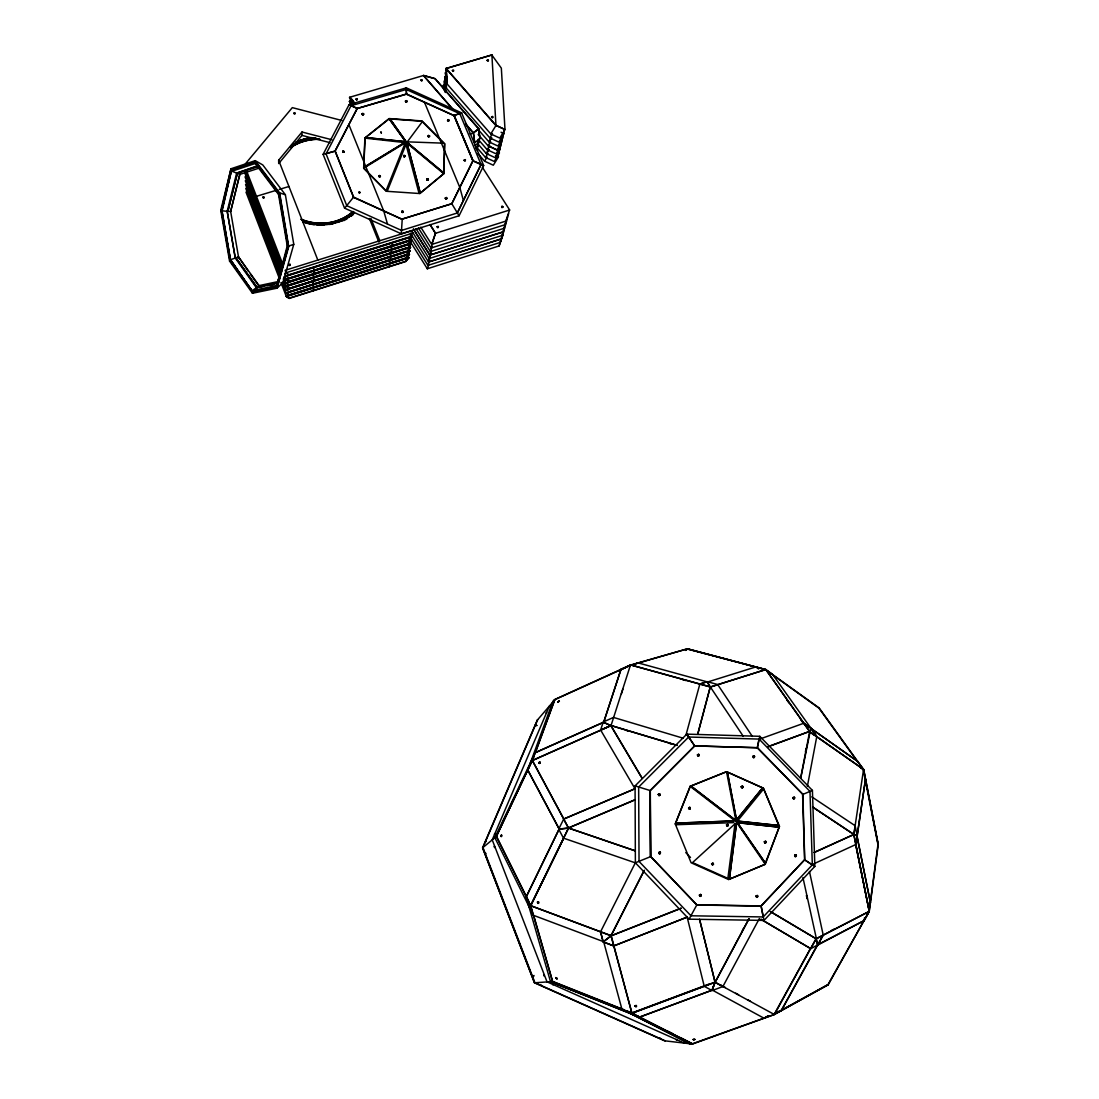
<?xml version="1.0" encoding="UTF-8"?>
<svg xmlns="http://www.w3.org/2000/svg" width="1099" height="1099" viewBox="0 0 1099 1099"><rect width="100%" height="100%" fill="white"/><g stroke="black" fill="none" stroke-linecap="round" stroke-linejoin="round"><path stroke-width="1.5" d="M713.485 864.171L712.894 863.072M301.991 132.017L278.638 160.22L278.706 163.531L301.964 135.411L301.991 132.017L331.871 139.752M438.116 227.15L438.103 226.71M492.215 117.442L492.682 117.263M230.982 168.765L221.325 210.651L229.979 260.477L252.77 292.073L230.543 259.721L222.094 211.063L231.532 170.194L255.531 162.295L255.256 160.646L230.982 168.765L220.748 210.335L229.554 261.054L252.454 293.268L277.044 288.172L282.869 282.759L293.776 244.335L285.383 194.757L262.798 164.946L255.256 160.646L279.627 192.888L288.735 246.643L277.044 288.172L288.103 246.3L279.146 193.548L279.627 192.888L285.383 194.757M255.531 162.295L255.202 163.504L278.514 194.413L287.237 245.846L276.467 286.688L288.405 246.258L276.921 287.045L252.482 292.114L252.454 293.268L254.968 291.372M483.67 165.537L461.594 112.854L406.342 87.851L349.125 104.597L323.106 154.341L344.55 208.137L401.3 233.799L459.08 215.775L483.67 165.537L472.9 160.66L451.716 203.919L473.023 160.729L454.066 115.395L461.594 112.854M465.22 159.589C464.437 163.188 464.795 157.294 465.165 161.045M313.215 290.837L313.284 288.089M313.297 287.526L313.366 284.751M313.38 284.188L313.449 281.385M313.462 280.808L313.531 277.978M313.558 277.401L313.627 274.544M313.641 273.953L313.71 271.068M313.723 270.478L313.806 267.579M452.788 70.583L452.98 70.872M443.845 173.697L444.655 143.681L422.03 120.945L389.115 118.555L364.882 138.007L363.659 168.174L386.45 191.281L419.791 193.534L443.845 173.697L444.6 143.626M445.356 198.356C447.678 195.54 446.345 201.268 445.438 197.889M448.474 120.437L448.365 120.079M428.335 179.673L427.882 178.766M403.278 211.942C400.654 214.017 402.591 208.906 403.209 212.176M402.866 211.86L402.674 211.75M403.292 211.709L402.756 212.56M464.08 160.317L465.523 159.932M326.115 153.833L351.021 105.724L357.299 108.471L406.465 93.951L454.038 115.546L461.649 112.922M447.581 120.808C449.931 117.854 447.142 123.074 448.158 119.585M362.45 113.953L363.219 114.104L362.546 114.378M364.882 138.076L389.238 118.816L406.108 142.238M736.289 821.818L690.131 786.334L675.253 823.975L691.12 862.77L728.582 879.53L765.247 864.254L737.182 823.247M406.369 102.097C408.581 100.641 404.157 100.05 405.765 101.987M351.021 105.724L406.259 89.472L459.808 113.692L481.046 164.438L457.363 212.959L401.533 230.433L346.789 205.692L326.005 153.709L335.154 151.167M289.284 264.818L290.054 264.941M359.428 191.762C360.403 194.028 360.719 191.46 359.002 192.888M362.574 114.873C360.472 113.211 364.992 112.977 363.192 114.846M344.069 152.074C341.528 149.162 343.932 154.657 343.726 151.126M263.98 197.559L263.444 197.188M343.204 151.621L343.341 151.47M350.924 105.422L349.468 101.273L352.779 105.119M353.425 103.842C347.998 97.083 347.737 93.333 355.279 103.704M401.3 233.799L402.234 219.072L451.771 203.686L459.08 215.775M689.073 919.176L696.862 904.82L650.69 856.602L650.196 790.469L650.512 856.616L650.32 790.579L694.692 745.974L686.765 734.173L635.071 785.881L635.373 862.797L689.073 919.176L764.011 920.413L814.854 866.383L812.422 790.415L759.766 736.316L686.875 734.132M802.916 794.44L757.238 747.856L759.011 739.077L688.675 737.017L638.656 787.049L639.041 861.437L690.969 915.783L763.201 916.951L761.085 905.919L804.729 859.734L802.861 794.33L757.499 747.677L694.595 745.891L650.113 790.524L635.071 785.881M422.016 121.247L389.087 118.857L406.245 142.568L443.68 173.683L419.791 193.534M356.557 99.611L356.914 98.951L356.887 99.707M406.177 142.307L363.714 168.174L365.074 138.144L405.957 142.719M359.469 192.792L359.414 192.188M807.38 786.293L816.791 736.454L772.611 674.415L765.811 669.538L710.242 686.999L630.579 664.909L621.031 669.222L603.708 722.222L621.004 669.25L625.386 667.972M527.657 769.959L559.212 829.031L527.808 770.028L552.756 701.739L554.707 699.692L630.634 665.266L687.466 648.808L765.811 669.538L809.675 731.412L800.608 778.271M381.312 133.006L381.174 132.43M464.726 160.166L464.63 160.083M707.22 681.641L699.843 684.073L707.22 681.641L717.688 684.54L752.375 736.454M446.414 198.397L446.194 198.631M710.215 687.15L707.22 681.929M802.943 877.565L817.725 944.687L864.144 920.591L869.268 911.387L878.252 844.636L863.677 769.52L809.565 731.522L765.824 669.552L710.339 687.067L707.385 681.929L637.846 662.821L635.071 664.057M379.389 176.403L379.869 176.458M405.929 101.41L406.081 101.039M552.756 701.739L554.652 699.555L630.592 665.032L687.466 648.808L765.756 669.676L819.167 707.962L863.553 769.575L853.813 834.443L869.268 911.359L815.994 938.766L774.397 1014.528L692.507 1044.036L689.554 1043.734L621.91 1009.129L689.609 1043.597M257.812 165.001L255.202 163.504L231.93 171.224L236.711 173.093L256.136 166.265M287.237 245.846L288.405 246.258L279.448 193.52L255.545 161.841L231.394 169.823L221.531 210.761L227.191 211.31L236.766 172.625L237.357 173.354L227.878 211.338L230.639 211.475L239.953 174.356L260.216 167.762M357.23 108.526L406.438 94.212L406.232 87.838L406.52 93.868M404.748 156.14L404.116 155.989M389.142 266.81L389.499 263.994M389.568 263.417L389.939 260.587M390.008 259.996L390.379 257.125M390.447 256.548L390.818 253.649M390.901 253.058L391.271 250.132M391.34 249.542L391.725 246.588M391.793 245.984L392.178 243.003M537.26 720.175L482.571 847.81L534.485 982.808L552.371 981.544L631.911 1013.278L715.092 982.314L699.527 919.217L715.064 982.272L722.881 986.559L759.354 918.558M403.951 156.635C407.289 156.456 402.069 154.19 404.144 156.814M421.453 80.296L421.508 80.529M828.22 984.759L869.13 911.318L877.95 844.636L865.572 781.334M479.961 138.598L478.614 128.789L435.067 78.73L423.568 75.474L435.108 78.647L478.669 128.707L479.961 138.598L474.631 142.691L473.381 132.787L474.727 142.678M531.38 762.033L531.353 761.799M687.191 917.294L704.253 986.311L712.083 990.584L722.881 986.559M809.468 871.507L823.233 935.18L817.821 945.03L864.157 920.564L864.556 917.706M379.182 176.857C377.548 174.81 381.971 175.538 379.801 176.953M855.819 844.444L865.517 778.93L855.984 844.444L813.054 864.157M428.651 135.795L428.72 136.496M427.456 179.247L427.25 179.687M443.378 85.241L443.708 89.953M444.051 81.079L444.82 92M445.411 72.685L446.537 88.346L489.852 137.925L498.822 142.073L504.043 133.611L503.85 130.177M406.438 94.212L453.997 115.629L472.858 160.894L481.046 164.52L457.211 213.055M358.782 192.435L359.332 191.721M362.052 113.843L362.89 114.859L363.618 113.966M805.43 751.798L806.075 748.46M800.704 778.353L810.787 728.362L858.031 761.689M494.646 834.21L494.907 833.605M694.486 745.933L757.403 747.773L759.766 736.316M428.363 179.522C426.453 181.953 426.632 176.87 428.349 179.467M428.225 136.647L428.665 135.369M488.19 60.651L488.093 60.28M446.798 71.298L446.07 68.605L491.885 54.95L446.098 68.399L447.238 84.128L490.758 133.913L499.77 138.089L505.032 129.545L496.061 125.341L490.8 133.899M380.378 176.431C379.169 173.669 378.386 178.12 380.295 176.637M528.839 906.345L530.583 905.631L611.181 935.853L681.16 908.296M231.697 169.796L221.833 210.733L230.419 260.243L252.784 291.647M237.411 172.873L227.878 211.338M230.639 211.475L239.774 173.972M501.982 206.53L502.49 206.832M697.714 733.981L710.27 686.848L743.309 736.371M697.838 733.995L710.311 686.848L630.51 664.922L611.017 725.601L532.383 760.563L530.625 762.404M713.498 864.171L712.88 864.954M410.257 241.601L427.305 268.774L499.097 245.956L502.793 235.145M503.727 231.697L500.018 242.508L427.854 265.395L429.489 260.738M504.702 228.111L500.965 239.032L428.555 262.015L430.052 257.303M505.65 224.594L501.913 235.516L429.146 258.553L411.85 231.037M507.614 217.3L503.823 228.4L430.396 251.575L416.026 228.716M420.78 227.177L431.687 244.459L505.787 221.133L509.62 209.936L482.365 167.268M685.9 735.313L699.843 684.073M276.467 286.688L287.869 246.176L278.967 193.781L255.229 162.322M552.083 706.245L551.423 707.261M535.46 725.381L535.996 724.2L535.268 725.807L535.804 724.626L535.488 725.367L535.79 724.681L536.738 725.656L535.763 724.749M621.361 693.964L622.899 689.183M464.163 159.918L464.231 160.674M677.176 745.328L610.879 725.491L600.603 730.011L603.255 721.961L613.503 717.427L683.18 738.212M428.349 179.577L427.209 180.181L427.071 178.807M401.726 211.42L401.946 212.341M445.37 198.095L446.304 197.518L446.908 198.589M486.253 840.886L485.593 841.889L486.046 840.859M432.663 243.264L431.083 248.058M432.017 246.822L430.437 251.602M429.709 255.064L431.371 250.352L429.805 255.105L413.375 228.908L429.778 255.078L502.861 231.971L506.666 221.023M500.965 239.032L428.528 261.988L430.107 257.303M428.871 264.145L427.332 268.802M448.694 121.014L448.996 120.093M418.389 227.946L431.042 248.031L504.798 224.787L508.645 213.714M499.097 245.956L502.82 235.227M551.396 707.179L551.89 706.094L551.835 706.836M714.954 982.08L712.07 990.199L639.563 1017.179L550.503 981.682L526.16 896.88L559.075 829.196L568.54 828.151M768.27 1015.998L764.121 1018.278L712.221 990.048L715.119 982.08L712.07 990.199L639.618 1017.028L629.521 1013.182M681.092 908.172L611.113 935.744L603.433 941.623L533.331 915.261L494.811 837.589L496.253 836.284L532.15 760.494L535.007 752.705L603.502 722.222L611.017 725.601L532.218 760.494L530.515 762.253M550.64 981.627L631.966 1013.113L692.507 1044.036L664.538 1040.794L534.485 982.808L482.612 847.782L496.514 836.366L534.224 755.865M535.405 752.664L554.789 699.802L537.219 720.23M650.773 856.574L696.862 904.999L761.085 906.084L804.55 859.775L814.812 866.507M535.886 724.928L536.82 725.45L535.68 724.955M764.931 864.185L779.507 826.475M779.177 826.489L763.407 788.217L726.576 771.704L690.131 786.334L726.576 771.704L763.407 788.217L779.452 826.269L765.302 864.267L728.664 879.488M546.533 712.784C545.887 713.457 546.574 711.561 546.382 713.1M676.86 1039.709C674.017 1039.091 679.319 1040.932 676.682 1039.846M676.97 1040.052L676.531 1039.572M685.144 1040.437L684.457 1040.437L685.199 1040.698M498.987 830.185L499.358 829.223L498.877 830.267M660.156 1038.363L659.936 1038.308M772.556 674.374L769.259 673.495M630.716 1012.632L631.321 1013.154M630.922 1012.77L630.125 1012.742L631.005 1013.044M765.646 669.758L818.947 708.154L858.374 762.83M631.911 1013.278L692.507 1044.036M690.282 786.472L675.253 823.975M386.285 190.127L404.83 143.928M387.439 190.663L405.984 144.422L418.87 192.723M558.759 984.319L559.597 984.704L558.292 984.154M558.759 984.374L559.13 984.237M552.509 981.476L530.68 905.645L496.267 836.339L532.301 760.549L554.707 699.692M687.452 648.959L685.707 650.429L687.397 648.822M553.154 984.841L552.605 984.608M541.34 985.116L541.78 985.583M494.399 834.155L494.866 833.646M537.672 719.694L482.942 847.508L534.952 982.767L665.266 1040.863M549.376 706.08L492.228 839.883L547.014 981.819L683.866 1042.841M335.03 151.222L357.312 108.306L335.044 151.071L353.562 197.408L402.261 219.36L353.631 197.133L335.168 151.016L323.106 154.341M402.234 219.072L451.881 203.768M403.773 155.467L403.937 156.731M494.948 837.534L535.158 752.774L603.585 722.331L610.893 725.725M635.208 862.811L563.485 838.139L558.677 829.141L563.691 819.112L634.879 788.794L563.595 819.057L568.362 828.028L635.043 850.708M533.331 915.261L530.542 905.713L568.54 827.973L635.016 850.846M715.119 982.08L631.939 1013.223L611.154 935.647L530.597 905.686L568.581 828.069L532.301 760.453M563.512 838.716L530.858 905.576L528.88 906.441L526.311 896.811L559.075 829.196M643.506 871.617L610.989 935.661L631.884 1013.223L629.342 1013.072L550.585 981.778M611.03 935.785L644.357 870.229M405.421 101.135L406.342 100.613L406.74 101.932M344.069 151.978L342.847 152.349M742.361 930.565L743.982 927.542M748.914 918.778L715.106 982.259L774.397 1014.528L828.303 984.677M715.147 982.272L749.037 918.805M429.503 136.619L429.558 135.795M828.275 984.704L774.204 1014.35L810.155 949.041M761.016 919.341L810.732 948.684L816.172 938.862L869.254 911.428L855.585 844.485M823.096 935.139L781.307 1010.723L776.869 1012.371M812.752 807.174L853.813 834.443L869.282 911.318L828.042 984.512L775.674 1013.374M423.568 75.529L453.447 109.914M760.302 738.885L803.85 723.224L810.98 728.225L816.653 736.495M768.091 746.743L809.482 731.426M489.893 137.911L492.448 133.652M490.649 141.592L488.08 145.824L496.968 149.931L502.133 141.551L501.955 138.131M500.869 140.425L501.158 145.466L496.02 153.805L487.2 149.725L489.756 145.508M487.997 153.242L485.47 157.418L494.248 161.443L499.344 153.173L499.152 149.698M495.498 155.646L498.424 156.978L493.314 165.221L484.604 161.21L487.132 157.047M500.265 149.327L500.031 145.988L500.279 149.285L495.113 157.638L486.321 153.585L477.364 143.282M736.467 819.936L762.253 788.299L736.467 819.936L727.497 772.721L736.536 819.84M696.78 904.848L761.085 905.919L764.011 920.413M426.92 178.931L426.783 179.741M448.969 120.684L447.499 120.533M229.554 261.054L230.419 260.243L221.627 210.623L220.748 210.335M278.514 194.413L279.146 193.548M491.871 55.019L501.336 68.152L505.004 129.6L496.006 125.41L446.112 68.33L447.238 84.128M380.652 132.168C381.587 133.405 381.518 132.965 381.078 131.99M737.704 821.035L778.559 825.473L737.388 821.173L763.091 789.604M621.91 1009.129L603.639 941.651L611.195 935.757M344.619 208.219L353.507 197.188M247.206 174.301L245.063 176.884L280.767 269.131M245.434 163.792L292.307 107.633L341.844 120.478M412.716 233.112L409.419 237.013L289.037 274.736L286.07 272.744L285.136 270.313L411.74 230.735L412.716 233.112L286.07 272.744M289.064 278.226L408.759 240.324L412.029 236.45L286.001 275.945L289.064 278.226L408.883 240.626L412.152 236.738L410.957 233.785M288.982 281.371L408.224 243.896L411.479 240.049L286.042 279.421L289.092 281.674L408.347 244.198L411.603 240.351L410.408 237.398M283.817 277.017L286.207 283.157L289.119 285.081L407.811 247.728L411.053 243.909L409.872 240.983M407.289 251.231L410.394 247.151L286.125 286.276L289.147 288.474L407.289 251.231L410.518 247.454L409.336 244.528M289.174 291.826L406.657 254.418L409.858 250.654L286.18 289.641L289.174 291.826L406.767 254.707L409.982 250.943L408.801 248.044M289.092 294.848L406.149 257.853L409.336 254.13L286.221 292.993L289.216 295.136L406.259 258.141L409.446 254.418L408.279 251.52M289.119 298.131L405.641 261.274L408.814 257.564L286.262 296.304L289.243 298.433L405.751 261.562L408.924 257.853L407.756 254.968M603.186 941.967L600.549 931.801L603.186 941.967L613.737 945.937L686.985 917.198L613.737 945.937L603.269 941.87M600.549 931.801L635.222 863.058M498.397 156.978L498.19 153.572M405.655 100.737L406.163 102.111L406.905 100.984M363.508 114.502L362.395 114.694M294.491 113.142L294.848 113.417M428.225 179.893L426.893 179.838M428.294 135.52L428.39 136.784M629.191 666.571L629.754 666.53M765.838 669.689L687.438 649.097M813.425 734.681L809.675 731.412L768.009 746.633M857.907 761.744L863.677 769.52L878.238 844.582M494.811 837.589L496.253 836.408M445.548 197.751L446.661 197.751M349.042 104.666L357.244 108.375M475.565 148.571L478.271 146.51L477.653 141.661M475.098 145.645L479.109 142.568L478.697 139.312M494.248 846.381L494.674 847.604L494.44 846.312M485.524 853.085L486.019 853.635M465.591 124.05L473.339 132.965C484.879 123.157 475.263 133.213 470.07 133.954M277.484 283.171L256.424 287.622L252.509 290.576L276.069 285.644M277.992 281.591L259.076 285.616L256.644 288.089L235.282 258.031L230.543 259.721L252.77 292.073M404.762 156.69L405.133 155.852L404.13 155.316M343.108 151.003L342.751 152.308M362.272 113.637L363.604 114.062M427.003 178.876L427.868 178.849M428.28 135.617L429.613 136.07M764.066 1018.127L768.201 1015.847M817.711 944.92L810.774 948.684L760.948 919.231M830.926 930.757L833.962 929.191M293.776 244.335L288.103 246.3M446.647 198.85L445.851 198.892M814.222 852.371L853.937 834.429L855.242 825.789L811.818 796.871M814.235 852.508L853.937 834.471L812.765 807.051M568.458 827.918L635.277 799.619M559.089 829.031L568.54 827.973L635.304 799.756M532.905 976.324L534.004 975.514C532.534 978.893 532.768 973.934 533.097 976.736M543.717 974.758L544.28 976.036L544.019 974.744M544.266 975.376L543.758 974.827L544.087 975.582M736.385 821.379L735.959 821.475M530.68 905.645L526.174 896.811M635.373 862.797L650.69 856.602M733.83 822.615L676.572 824.717M812.422 790.415L802.586 794.508L804.619 859.761L812.285 864.927L763.201 916.951M855.118 825.83L857.275 835.803M708.594 984.251L632.007 1012.907L629.397 1012.921M778.271 1011.684L781.197 1010.627L817.477 944.714L815.87 938.656M774.355 1014.459L692.48 1043.748L680.377 1037.58M257.166 287.691L235.928 257.798L238.497 256.878L259.076 285.616M235.282 258.031L227.191 211.31M337.572 222.424L340.058 221.531A47.848 43.246 9 0 0 349.496 216.434M236.711 173.093L257.523 166.265M258.059 166.567L237.357 173.354L239.953 174.356M280.946 282.567L286.372 296.593L408.924 257.853M429.805 255.105L502.861 231.971M410.944 243.621L286.083 282.869L289.119 285.081M286.207 283.157L411.053 243.909M289.01 284.792L406.067 247.948M410.518 247.454L286.248 286.564L283.267 278.871M405.558 251.451L289.147 288.474M409.982 250.943L286.29 289.944L283.281 282.182M282.113 282.374L286.331 293.282L409.446 254.418M412.152 236.738L286.111 276.247L284.943 273.225M284.998 276.714L286.166 279.723L411.603 240.351M435.506 233.29L430.052 224.567L435.465 233.318L509.648 210.019M707.371 682.081L755.892 666.901L758.585 668.975M256.438 196.309L275.945 190.415M279.201 189.44L288.955 186.487M473.367 132.842L465.633 123.871M342.902 151.154L343.877 151.346M362.436 113.527L363.247 113.582M349.702 97.261L423.568 75.474M349.455 101.438L352.752 100.476L349.455 101.465L352.779 105.312M504.015 133.625L501.034 132.237M429.201 136.757L428.404 136.688M303.338 221.078A47.903 43.301 9 0 0 332.269 222.96L340.113 220.542A47.903 43.301 9 0 0 353.699 212.162M487.2 149.725L478.189 139.381M484.604 161.21L477.941 153.53M277.896 282.786L256.96 287.224L235.928 257.798M260.422 287.004L263.664 286.317M266.92 285.616L273.417 284.243M271.343 284.984L274.599 284.284M252.482 291.688L276.618 287.086M402.165 211.132L403.278 211.805M406.479 102.015L405.778 101.891M478.161 146.524L477.543 141.675M477.337 150.439L477.021 147.197M454.134 115.464L473.023 160.729M532.864 976.008L533.125 976.736M863.704 769.561L809.386 731.659M853.841 834.539L857.028 835.858L870.449 902.815L856.877 835.872M386.45 191.281L363.714 168.174M402.371 211.09L403.223 211.612M448.158 119.612L449.024 120.368M659.592 1038.074L660.101 1038.294M737.8 822.725L778.669 827.121L737.429 822.643L765.22 862.88L738.363 824.03M631.005 1013.058L630.634 1012.852M736.454 822.066L736.055 821.241M301.964 135.411L330.071 142.678M682.603 679.663L685.845 680.556M677.19 745.452L610.879 725.491L642.228 778.312M625.606 730.203L628.834 731.178M669.236 743.295L672.464 744.257M770.344 911.62L816.186 938.793L770.426 911.511M712.908 863.072L711.534 863.828L712.386 864.995M624.067 1009.747L552.605 981.38L533.702 915.467M627.241 1011.011L635.03 1014.446M630.263 1012.715L630.4 1012.756M558.869 984.429L558.141 984.127M853.841 834.361L857.028 835.693M496.968 149.931L488.107 145.81L478.161 134.435M668.288 1031.411L672.822 1033.733M720.903 985.102L725.34 987.52M735.698 993.18L738.665 994.801M747.54 999.65L750.493 1001.271M445.37 198.26L445.823 198.974M286.372 296.593L289.243 298.433M286.331 293.282L289.216 295.136M286.166 279.723L289.092 281.674M860.531 767.734L863.292 769.671L864.927 777.996M803.781 723.334L858.017 761.634M634.879 788.519L600.686 730.121M427.909 265.395L410.779 238.112M694.692 745.974L686.765 734.173M247.055 175.071L244.816 172.996L281.935 268.802M759.121 739.119L809.99 791.417L812.326 864.803M685.776 852.563L690.502 857.495M446.07 68.605L495.965 125.588L491.885 54.95M446.977 79.499L444.71 76.889L445.851 92.522M446.936 79.691L444.697 77.122L445.782 81.106M445.562 88.044L443.337 85.502L444.065 88.099M478.999 130.465L488.959 141.895L497.888 146.016L503.081 137.595L502.902 134.16M476.54 147.156L485.456 157.377M423.541 75.666L452.321 108.774M255.229 161.869L279.283 193.754M860.338 765.577L863.292 769.671M238.497 256.878L248.36 271.343M250.297 274.049L259.021 286.235M786.966 700.145L788.903 702.893M800.539 719.392L802.476 722.139M410.422 233.139L428.528 261.988M610.81 725.656L642.118 778.394M532.466 760.673L563.883 819.098M496.514 836.366L528.564 900.96M543.813 974.827L543.95 975.143M533.194 976.228L533.097 976.613M424.53 102.399L459.808 187.462L463.366 200.43M348.946 124.791L383.716 210.953L387.48 224.004M370.954 218.536L379.842 240.708M369.388 218.467L378.88 242.123M336.129 221.943L332.324 223.138A48.109 43.479 9 0 1 303.269 221.256M278.638 160.22L317.831 260.092M246.767 171.334L282.69 264.021M245.791 172.172L281.866 265.285M245.297 180.744L280.836 272.607M245.53 184.563L279.586 272.607M245.75 188.355L279.654 276.014M245.984 192.105L279.119 277.813M445.383 72.877L446.469 76.889M806.515 895.603L807.229 898.9L806.46 895.616M726.604 771.979L736.083 821.503M230.543 210.816L238.662 257.812M227.163 211.159L235.323 258.251M353.562 213.962A47.793 43.218 9 0 1 351.556 215.665M347.215 218.701A47.793 43.218 9 0 1 343.712 220.665M296.002 142.348A47.903 43.301 9 0 1 311.539 137.746M353.617 213.165A47.848 43.246 9 0 1 350.567 215.665M329.508 224.471A47.848 43.246 9 0 0 332.214 223.949L340.209 220.707A48.109 43.479 9 0 0 353.837 212.299M323.985 225.075A47.848 43.246 9 0 1 316.993 225.007M314.204 224.704A47.848 43.246 9 0 1 303.338 222.08M295.892 142.197A48.109 43.479 9 0 1 311.512 137.567M353.548 212.025A47.697 43.108 9 0 1 303.42 220.899M296.098 142.527A47.697 43.108 9 0 1 311.58 137.938M293.749 144.834A47.628 43.053 9 0 1 296.098 143.612M303.585 140.699A47.628 43.053 9 0 1 306.209 139.999M308.86 139.436A47.628 43.053 9 0 1 311.553 139.024M353.397 211.887A47.491 42.916 9 0 1 303.489 220.72M293.859 143.914A47.491 42.916 9 0 1 314.328 137.842M290.507 147.074A47.436 42.875 9 0 1 292.719 145.659M293.859 144.999A47.436 42.875 9 0 1 299.862 142.169M303.667 140.878A47.436 42.875 9 0 1 306.264 140.177M308.915 139.628A47.436 42.875 9 0 1 314.3 138.941M353.26 211.75A47.284 42.737 9 0 1 303.558 220.556M293.969 144.065A47.284 42.737 9 0 1 315.701 137.938M290.631 147.211A47.23 42.696 9 0 1 292.829 145.81M293.969 145.15A47.23 42.696 9 0 1 299.945 142.334M301.195 141.881A47.23 42.696 9 0 1 307.638 140.054M308.956 139.807A47.23 42.696 9 0 1 315.674 139.037M353.109 211.612A47.078 42.545 9 0 1 301.071 219.388M292.952 144.876A47.078 42.545 9 0 1 315.729 138.131M290.754 147.362A47.023 42.504 9 0 1 319.754 139.188M352.958 211.475A46.872 42.366 9 0 1 301.153 219.209M293.062 145.041A46.872 42.366 9 0 1 315.743 138.309M351.927 213.33A46.817 42.325 9 0 1 349.894 214.923M290.878 147.513A46.817 42.325 9 0 1 319.754 139.367M353.274 214.374A47.655 43.081 9 0 1 351.227 216.008M353.329 213.797A47.697 43.108 9.1 0 1 345.663 219.003M344.482 219.621A47.697 43.108 9.1 0 1 340.8 221.284M294.505 144.67A47.697 43.108 9.1 0 1 296.854 143.433M309.643 139.271A47.697 43.108 9.1 0 1 312.336 138.845M353.796 212.876A48.081 43.452 9 0 1 303.269 221.833M295.892 142.815A48.081 43.452 9 0 1 298.351 141.702M299.601 141.194A48.081 43.452 9 0 1 303.461 139.875M307.432 138.872A48.081 43.452 9 0 1 310.138 138.378M741.234 786.815C742.855 790.497 743.776 783.875 741.234 786.815C742.965 790.483 743.707 783.848 741.248 786.857M688.606 808.081C690.048 811.79 691.422 805.306 688.647 807.971C690.007 811.859 691.34 805.182 688.606 808.081M635.414 1006.011L636.39 1006.231L635.414 1006.011M491.569 116.947C492.874 119.791 493.794 114.818 491.569 116.947M487.077 60.335C488.327 63.138 489.357 58.247 487.077 60.335M634.92 1005.901C636.5 1009.074 637.64 1003.717 634.92 1005.901M452.376 70.487C453.64 73.317 454.643 68.399 452.376 70.487M537.947 902.293L538.496 902.98L537.947 902.293M293.776 113.266C295.054 116.164 296.126 111.095 293.776 113.266M288.858 264.639C290.177 267.648 291.262 262.331 288.858 264.639M390.049 118.926L406.081 141.62L390.049 118.926M262.716 197.312C264.007 200.279 265.106 195.072 262.716 197.312M540.035 762.5L539.279 762.967L540.035 762.5M538.812 762.665C540.104 765.618 541.024 759.546 538.812 762.665M501.144 835.707L501.144 835.707M500.869 835.597C501.378 839.087 502.683 833.001 500.869 835.597M795.113 855.585L796.006 855.984L795.113 855.585M793.464 797.915L794.343 798.314L793.547 797.943M558.182 701.712L558.951 701.272L558.223 701.629M693.524 1039.544L694.486 1039.489L693.634 1039.64M756.538 896.276L757.445 896.688L756.579 896.152M753.378 756.634L754.299 756.923L753.378 756.634M794.632 855.434C795.25 859.047 798.149 853.799 794.879 854.995C794.865 859.459 797.998 852.879 794.632 855.571M792.983 797.764C793.753 801.391 796.308 795.896 793.162 797.421C793.286 801.638 796.459 795.442 792.983 797.764M699.459 895.122C700.626 899.092 702.426 892.429 699.431 895.122C700.667 899.078 702.371 892.443 699.459 895.122M699.912 895.273L700.874 895.561L699.912 895.273M756.057 896.125C756.977 899.957 759.327 893.927 756.153 895.877C756.895 900.246 759.134 893.363 756.057 896.262M697.48 754.931C698.634 758.763 700.393 752.362 697.467 754.944C698.676 758.736 700.338 752.403 697.48 754.931M697.934 755.095L698.868 755.37L697.934 755.095M559.364 701.107L557.811 702.11L559.364 701.107M752.911 756.483C753.79 760.178 756.126 754.381 753.007 756.249C753.365 760.233 756.304 754.354 752.966 756.359M658.796 852.618C659.949 856.547 661.777 849.939 658.782 852.618C660.004 856.533 661.722 849.967 658.796 852.618M659.263 852.769L660.211 853.044L659.263 852.769M658.328 794.398C659.482 798.272 661.282 791.761 658.315 794.385C659.51 798.245 661.227 791.802 658.328 794.398M658.782 794.55L659.73 794.824L658.782 794.55M693.043 1039.53L694.98 1039.434L693.043 1039.53M734.997 823.824L727.868 878.389L692.535 862.578L734.997 823.824M736.44 823.659L729.475 878.417L736.44 823.659M420.931 80.048C421.906 82.975 423.403 78.166 420.931 80.048M764.396 841.82C765.234 845.722 767.528 839.554 764.409 841.752C765.22 845.804 767.569 839.444 764.396 841.82M355.994 99.075C356.969 102.028 358.521 97.152 355.994 99.075M435.479 233.208L431.715 244.486L435.479 233.263M537.438 902.1C538.043 906.016 540.241 900.232 537.438 902.1M726.989 825.047L727.909 825.404L726.989 825.047M726.549 824.841C727.373 828.825 729.709 822.492 726.535 824.854C727.442 828.797 729.626 822.533 726.549 824.841M502.985 206.983C500.952 209.36 501.419 204.167 502.985 206.983M756.73 896.125L757.293 896.715L756.73 896.125M437.072 226.724C437.842 229.828 439.751 224.91 437.072 226.724M764.863 841.971L765.756 842.384L764.863 841.971M698.126 754.944L698.676 755.521L698.126 754.944M741.743 786.774L742.636 787.2L741.839 786.815M712.056 863.787L712.894 864.322L712.111 863.677M689.128 808.053L690.021 808.466L689.128 808.053M556.204 977.959L556.918 978.632L556.245 977.904M555.806 977.657L557.262 978.989L555.915 977.533M727.195 824.909L727.717 825.541L727.195 824.909M501.295 835.474L501.515 836.133L501.268 835.391M430.684 253.842L429.187 258.581L430.739 253.842M765.069 841.848L765.55 842.507L765.069 841.848M689.334 807.93L689.815 808.589L689.334 807.93M795.374 855.365L795.786 856.08L795.374 855.365M659.057 794.33L659.455 795.044L659.057 794.33M635.662 1005.846L636.142 1006.409L635.662 1005.846M491.541 137.636L488.959 141.895L491.596 137.663M488.876 149.395L486.321 153.585L488.918 149.423M422.304 121.714L407.317 141.853L443.653 143.172L422.304 121.714M660.114 853.016L659.345 852.797L660.114 853.016M539.609 762.28L539.636 762.994L539.609 762.28M556.437 977.945L556.726 978.591L556.41 977.863M404.295 142.76L364.25 167.172L404.295 142.76M700.393 894.998L700.406 895.836L700.393 894.998M753.832 756.387L753.845 757.17L753.832 756.387M407.798 143.021L443.35 172.625L407.798 143.021M733.802 820.953L676.393 823.137L733.802 820.953M407.248 144.093L420.12 192.407L407.248 144.093M404.83 141.634L365.926 137.595L404.83 141.634M734.915 819.799L691.532 786.486L734.915 819.799"/></g></svg>
